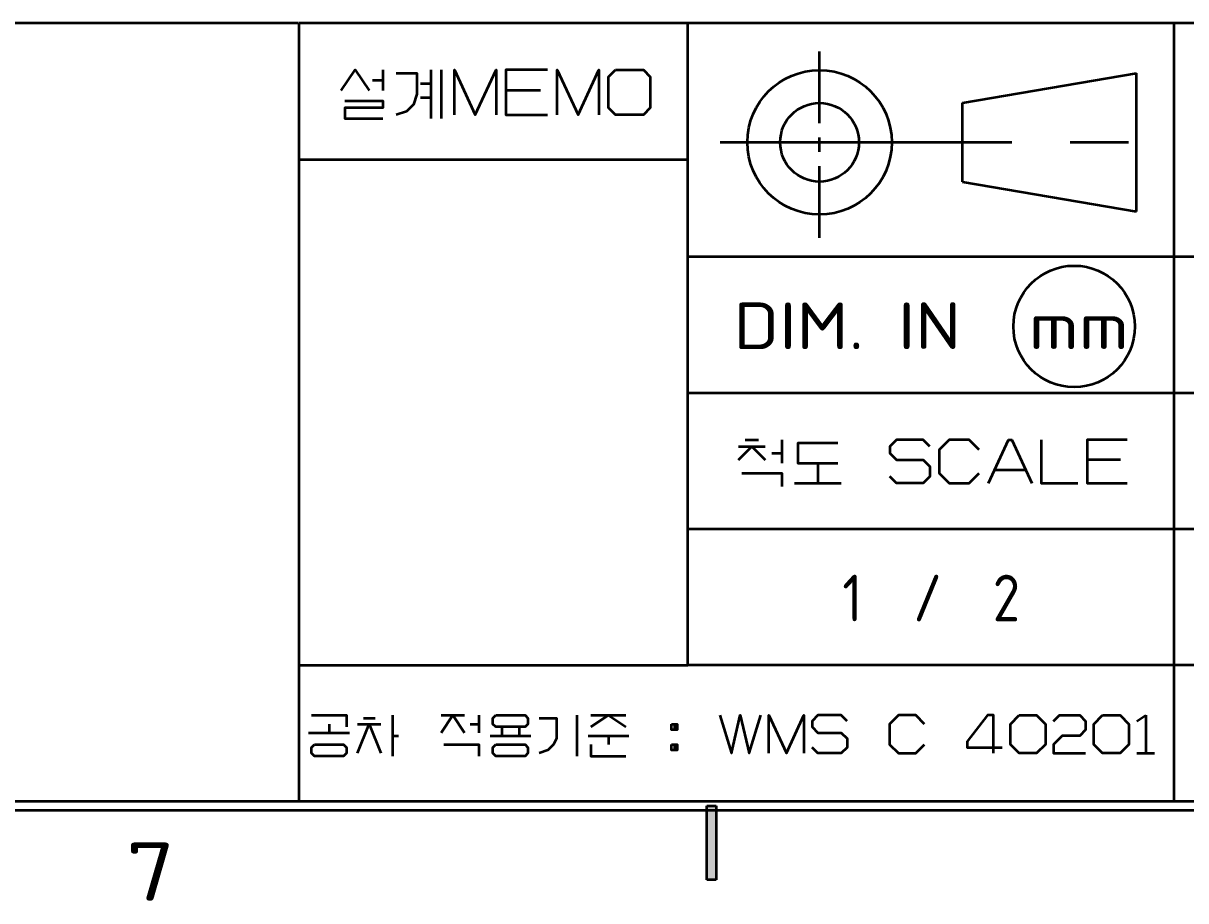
# Model space of a CAD drawing. Extents: x 23 to 587, y 4 to 413.
# Drawn here: x 386.6 to 446.4, y 5.1 to 50.2 of the extents above; entities that cross this region are included whole.
import ezdxf
from ezdxf.enums import TextEntityAlignment as Align

# ---------------------------------------------------------------- set-up
doc = ezdxf.new("R2010")
doc.units = 0
doc.linetypes.add('AXES', pattern=[24, 15, -3, 3, -3])
doc.layers.get('0').update_dxf_attribs({"lineweight": 13})
for name, color, linetype, lineweight in [('3', 7, 'Continuous', 13), ('4', 7, 'Continuous', 13), ('5', 7, 'Continuous', 13)]:
    doc.layers.add(name, color=color, linetype=linetype, lineweight=lineweight)
doc.styles.get("Standard").update_dxf_attribs({"font": 'isocp.shx'})

# ---------------------------------------------------------------- blocks, each defined once
blk = doc.blocks.new('BLOCK1')
at = {"layer": '5', "color": 7, "lineweight": 13}
blk.add_text('DIM. IN  mm', height=2.4, dxfattribs=at).set_placement((423.101, 33.481), (443.439, 33.481), align=Align.FIT)
blk = doc.blocks.new('BLOCK2')
at = {"layer": '5', "color": 7, "lineweight": 13}
blk.add_text('1  /  2', height=2.4, dxfattribs=at).set_placement((428.701, 19.481), (437.839, 19.481), align=Align.FIT)
blk = doc.blocks.new('BLOCK49')
at = {"layer": '3', "color": 7, "lineweight": 13}
blk.add_text('7', height=3, dxfattribs=at).set_placement((391.857, 5.116), (394.395, 5.116), align=Align.FIT)
blk = doc.blocks.new('BLOCK125')
at = {"layer": '3', "color": 7, "lineweight": 5}
blk.add_solid([(422.207, 10), (421.732, 10), (422.207, 6.2), (421.732, 6.2)], dxfattribs=at)

msp = doc.modelspace()

# ---------------------------------------------------------------- linework, layer by layer
at = {"color": 7, "lineweight": 35}
for p, q in [((400.735, 50.237), (30.497, 50.237)), ((400.762, 10.238), (400.762, 50.238)), ((579.728, 50.238), (400.762, 50.238)), ((420.762, 17.238), (420.762, 50.238)), ((445.762, 10.238), (445.762, 50.238)), ((400.762, 43.238), (420.762, 43.238)), ((420.762, 38.238), (507.762, 38.238)), ((420.762, 31.238), (507.762, 31.238)), ((420.762, 24.238), (445.762, 24.238)), ((445.762, 24.238), (485.762, 24.238)), ((400.762, 17.238), (420.762, 17.238)), ((485.762, 17.238), (420.762, 17.238))]:
    msp.add_line(p, q, dxfattribs=at)
at = {"color": 7, "lineweight": 35, "ltscale": 0.026786}
msp.add_line((405.074, 47.848), (405.074, 46.776), dxfattribs=at)
at = {"color": 7, "lineweight": 35, "ltscale": 0.0625}
for p, q in [((407.539, 47.848), (407.539, 45.348)), ((408.074, 47.848), (408.074, 45.348))]:
    msp.add_line(p, q, dxfattribs=at)
at = {"color": 7, "lineweight": 35, "ltscale": 0.013393}
for p, q in [((404.539, 47.312), (405.074, 47.312)), ((407.003, 47.133), (407.539, 47.133)), ((407.003, 46.419), (407.539, 46.419))]:
    msp.add_line(p, q, dxfattribs=at)
at = {"color": 7, "lineweight": 35, "ltscale": 0.044643}
msp.add_line((413.182, 46.776), (411.396, 46.776), dxfattribs=at)
at = {"color": 7, "lineweight": 35, "ltscale": 0.017143}
msp.add_line((423.705, 28.813), (424.391, 28.813), dxfattribs=at)
at = {"color": 7, "lineweight": 35, "ltscale": 0.03}
for p, q in [((425.591, 28.813), (425.591, 27.613)), ((408.062, 14.652), (409.262, 14.652)), ((403.772, 14.202), (404.972, 14.202))]:
    msp.add_line(p, q, dxfattribs=at)
at = {"color": 7, "lineweight": 35, "ltscale": 0.034286}
msp.add_line((423.362, 28.47), (424.733, 28.47), dxfattribs=at)
at = {"color": 7, "lineweight": 35, "ltscale": 0.012857}
msp.add_line((425.076, 28.127), (425.591, 28.127), dxfattribs=at)
at = {"color": 7, "lineweight": 35, "ltscale": 0.025714}
msp.add_line((427.442, 27.613), (427.442, 26.584), dxfattribs=at)
at = {"color": 7, "lineweight": 35, "ltscale": 0.042857}
msp.add_line((443.008, 27.784), (441.293, 27.784), dxfattribs=at)
at = {"color": 7, "lineweight": 35, "ltscale": 0.038571}
msp.add_line((436.562, 27.27), (438.105, 27.27), dxfattribs=at)
at = {"color": 7, "lineweight": 35, "ltscale": 0.060001}
msp.add_line((426.242, 26.584), (428.642, 26.584), dxfattribs=at)
at = {"color": 7, "lineweight": 35, "ltscale": 0.015}
msp.add_line((404.072, 14.502), (404.672, 14.502), dxfattribs=at)
at = {"color": 7, "lineweight": 35, "ltscale": 0.0525}
for p, q in [((405.572, 14.652), (405.572, 12.552)), ((415.052, 14.652), (415.052, 12.552)), ((401.252, 13.752), (403.352, 13.752)), ((410.582, 13.602), (412.682, 13.602)), ((415.622, 13.602), (417.722, 13.602))]:
    msp.add_line(p, q, dxfattribs=at)
at = {"color": 7, "lineweight": 35, "ltscale": 0.0225}
for p, q in [((410.012, 14.652), (410.012, 13.752)), ((443.852, 12.702), (444.752, 12.702))]:
    msp.add_line(p, q, dxfattribs=at)
at = {"color": 7, "lineweight": 35, "ltscale": 0.045}
msp.add_line((415.772, 14.652), (417.572, 14.652), dxfattribs=at)
at = {"color": 7, "lineweight": 35, "ltscale": 0.013521}
msp.add_line((443.852, 14.352), (444.302, 14.652), dxfattribs=at)
at = {"color": 7, "lineweight": 35, "ltscale": 0.04875}
msp.add_line((444.302, 14.652), (444.302, 12.702), dxfattribs=at)
at = {"color": 7, "lineweight": 35, "ltscale": 0.01125}
for p, q in [((402.302, 14.202), (402.302, 13.752)), ((409.562, 14.202), (410.012, 14.202)), ((411.182, 14.052), (411.182, 13.602)), ((412.082, 14.052), (412.082, 13.602)), ((416.672, 13.602), (416.672, 13.152))]:
    msp.add_line(p, q, dxfattribs=at)
at = {"color": 7, "lineweight": 35, "ltscale": 0.0075}
for p, q in [((420.062, 14.202), (420.062, 13.902)), ((405.572, 13.602), (405.872, 13.602)), ((420.062, 13.152), (420.062, 12.852))]:
    msp.add_line(p, q, dxfattribs=at)
at = {"color": 7, "lineweight": 35}
for points in [[(402.932, 46.776), (403.646, 47.848), (404.36, 46.776)], [(408.753, 45.526), (408.753, 47.848), (409.824, 45.526), (410.896, 47.848), (410.896, 45.526)], [(413.539, 47.848), (411.396, 47.848), (411.396, 45.526), (413.539, 45.526)], [(414.039, 45.526), (414.039, 47.848), (415.11, 45.526), (416.182, 47.848), (416.182, 45.526)], [(405.753, 47.669), (406.824, 47.669), (406.824, 46.776), (406.824, 46.598), (406.646, 46.062), (406.289, 45.705), (405.753, 45.526)], [(403.11, 46.24), (405.074, 46.24), (405.074, 45.883), (403.11, 45.883), (403.11, 45.348), (405.074, 45.348)], [(433.202, 28.47), (432.859, 28.813), (431.488, 28.813), (431.145, 28.47), (431.145, 28.127), (431.488, 27.784), (432.859, 27.784), (433.202, 27.441), (433.202, 26.927), (432.859, 26.584), (431.488, 26.584), (431.145, 26.927)], [(435.739, 28.299), (435.225, 28.813), (434.196, 28.813), (433.682, 28.299), (433.682, 27.099), (434.196, 26.584), (435.225, 26.584), (435.739, 27.099)], [(436.219, 26.584), (437.248, 28.813), (437.419, 28.813), (438.448, 26.584)], [(438.928, 28.813), (438.928, 26.584), (440.813, 26.584)], [(443.351, 28.813), (441.293, 28.813), (441.293, 26.584), (443.351, 26.584)], [(423.362, 27.784), (424.048, 28.47), (424.733, 27.784)], [(428.471, 28.641), (426.413, 28.641), (426.413, 27.613), (428.471, 27.613)], [(423.533, 27.099), (425.591, 27.099), (425.591, 26.413)], [(401.402, 14.652), (403.202, 14.652), (403.202, 14.052)], [(408.062, 13.752), (408.662, 14.652), (409.262, 13.752)], [(413.102, 14.502), (414.002, 14.502), (414.002, 13.902), (414.002, 13.452), (413.852, 13.152), (413.552, 12.852), (413.102, 12.702)], [(415.772, 14.052), (416.672, 14.652), (417.572, 14.052)], [(422.402, 14.652), (423.002, 12.702), (423.452, 14.652), (423.902, 12.702), (424.502, 14.652)], [(424.922, 12.702), (424.922, 14.652), (425.822, 12.702), (426.722, 14.652), (426.722, 12.702)], [(428.942, 14.352), (428.642, 14.652), (427.442, 14.652), (427.142, 14.352), (427.142, 14.052), (427.442, 13.752), (428.642, 13.752), (428.942, 13.452), (428.942, 13.002), (428.642, 12.702), (427.442, 12.702), (427.142, 13.002)], [(432.932, 14.202), (432.482, 14.652), (431.582, 14.652), (431.132, 14.202), (431.132, 13.152), (431.582, 12.702), (432.482, 12.702), (432.932, 13.152)], [(436.472, 12.702), (436.472, 14.652), (436.172, 14.652), (435.122, 13.302), (435.122, 13.002), (436.922, 13.002)], [(439.562, 14.352), (439.862, 14.652), (440.912, 14.652), (441.212, 14.352), (441.212, 13.902), (440.912, 13.602), (440.012, 13.602), (439.562, 13.152), (439.562, 12.702), (441.212, 12.702)], [(403.772, 12.702), (404.372, 14.202), (404.972, 12.702)], [(408.212, 13.152), (410.012, 13.152), (410.012, 12.552)], [(415.772, 13.152), (415.772, 12.552), (417.572, 12.552)]]:
    msp.add_lwpolyline(points, dxfattribs=at)
for points in [[(417.039, 47.848), (418.467, 47.848), (418.824, 47.49), (418.824, 45.883), (418.467, 45.526), (417.039, 45.526), (416.682, 45.883), (416.682, 47.49)], [(410.882, 14.652), (412.382, 14.652), (412.532, 14.502), (412.532, 14.202), (412.382, 14.052), (410.882, 14.052), (410.732, 14.202), (410.732, 14.502)], [(437.792, 14.652), (438.692, 14.652), (439.142, 14.202), (439.142, 13.152), (438.692, 12.702), (437.792, 12.702), (437.342, 13.152), (437.342, 14.202)], [(442.082, 14.652), (442.982, 14.652), (443.432, 14.202), (443.432, 13.152), (442.982, 12.702), (442.082, 12.702), (441.632, 13.152), (441.632, 14.202)], [(419.912, 14.202), (420.212, 14.202), (420.212, 13.902), (419.912, 13.902)], [(401.552, 13.152), (403.052, 13.152), (403.202, 13.002), (403.202, 12.702), (403.052, 12.552), (401.552, 12.552), (401.402, 12.702), (401.402, 13.002)], [(410.882, 13.152), (412.382, 13.152), (412.532, 13.002), (412.532, 12.702), (412.382, 12.552), (410.882, 12.552), (410.732, 12.702), (410.732, 13.002)], [(419.912, 13.152), (420.212, 13.152), (420.212, 12.852), (419.912, 12.852)]]:
    msp.add_lwpolyline(points, close=True, dxfattribs=at)
msp.add_circle((440.621, 34.647), 3.125, dxfattribs=at)
at = {"layer": '3', "color": 7, "lineweight": 35, "ltscale": 0.22678}
for p, q in [((434.884, 46.14), (443.826, 47.664)), ((434.884, 42.09), (443.826, 40.565))]:
    msp.add_line(p, q, dxfattribs=at)
at = {"layer": '3', "color": 7, "lineweight": 35, "ltscale": 0.17747}
msp.add_line((443.826, 40.565), (443.826, 47.664), dxfattribs=at)
at = {"layer": '3', "color": 7, "lineweight": 35, "ltscale": 0.10125}
msp.add_line((434.884, 42.09), (434.884, 46.14), dxfattribs=at)
at = {"layer": '3', "color": 7, "lineweight": 35}
for p, q in [((30.237, 10.238), (580.441, 10.238)), ((579.966, 9.763), (29.763, 9.763))]:
    msp.add_line(p, q, dxfattribs=at)
at = {"layer": '3', "color": 7, "lineweight": 35, "ltscale": 0.095}
for p, q in [((421.732, 6.2), (421.732, 10)), ((422.207, 10), (422.207, 6.2))]:
    msp.add_line(p, q, dxfattribs=at)
at = {"layer": '3', "color": 7, "lineweight": 35, "ltscale": 0.011875}
for p, q in [((421.732, 10), (422.207, 10)), ((422.207, 6.2), (421.732, 6.2))]:
    msp.add_line(p, q, dxfattribs=at)
at = {"layer": '3', "color": 7, "lineweight": 35}
for radius in [3.712, 2.025]:
    msp.add_circle((427.53, 44.115), radius, dxfattribs=at)
at = {"layer": '4', "color": 7, "linetype": 'AXES', "lineweight": 35, "ltscale": 0.245625}
msp.add_line((427.53, 39.202), (427.53, 49.027), dxfattribs=at)
at = {"layer": '4', "color": 7, "linetype": 'AXES', "lineweight": 35}
msp.add_line((422.413, 44.115), (444.637, 44.115), dxfattribs=at)

# ---------------------------------------------------------------- block references
at = {"layer": '3', "lineweight": 0}
for name in ['BLOCK125', 'BLOCK49']:
    msp.add_blockref(name, (0, 0), dxfattribs=at)
at = {"layer": '5', "lineweight": 0}
for name in ['BLOCK1', 'BLOCK2']:
    msp.add_blockref(name, (0, 0), dxfattribs=at)

doc.saveas('drawing.dxf')
